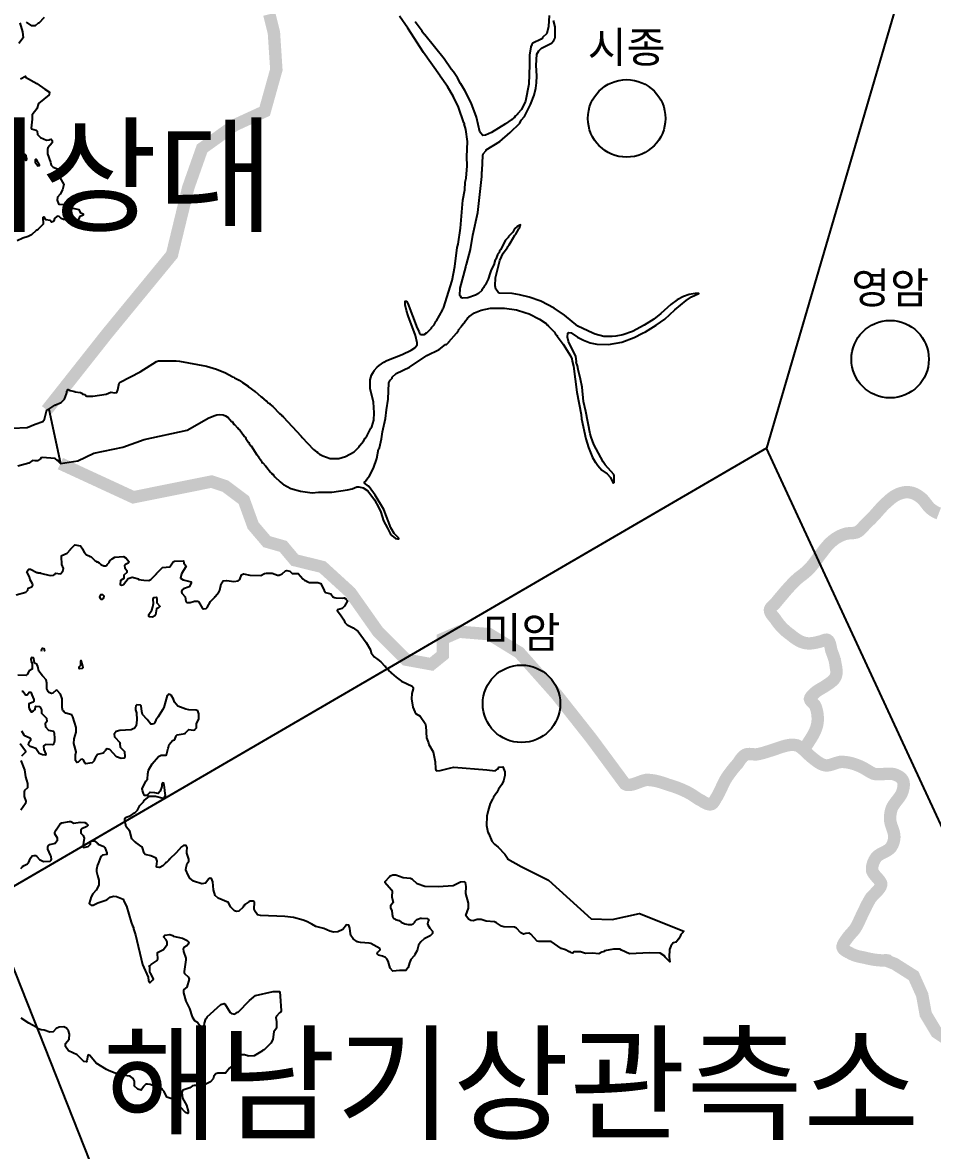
# Model space of a CAD drawing. Header units: millimetres. Extents: x -954552 to 1497340, y -301250 to 736091.
# Drawn here: x 144423 to 173768, y 119443 to 155835 of the extents above; entities that cross this region are included whole.
import ezdxf
from ezdxf.enums import TextEntityAlignment as Align

# ---------------------------------------------------------------- set-up
doc = ezdxf.new("R2010")
doc.units = ezdxf.units.MM
for name, color, linetype in [('2121', 7, 'Continuous'), ('2122', 7, 'Continuous'), ('2411', 7, 'Continuous'), ('AWS', 4, 'Continuous'), ('AWS명', 2, 'Continuous'), ('MAIN-RIVER', 5, 'Continuous'), ('관측소명', 3, 'Continuous'), ('티센', 6, 'Continuous')]:
    doc.layers.add(name, color=color, linetype=linetype)
doc.styles.get("Standard").update_dxf_attribs({"font": ''})
doc.styles.get('Standard').set_extended_font_data('Gulim')

msp = doc.modelspace()

# ---------------------------------------------------------------- linework, layer by layer
at = {"layer": '2121', "color": 7}
for points in [[(144335, 155824), (144425, 155541), (144441, 155341), (144308, 155161)], [(145124, 155994), (144946, 155817), (144930, 155815), (144828, 155727), (144777, 155727), (144722, 155728), (144548, 155846)], [(144354, 154015), (144514, 154100), (144515, 154071), (144885, 153867), (145145, 153684), (145297, 153593), (145280, 153506), (144939, 153228), (144887, 153049), (144734, 152863), (144732, 152713), (144704, 152432), (144716, 152407), (144865, 152367), (144896, 152330), (144908, 152223), (145000, 152128), (145199, 152038), (145280, 152050), (145299, 152065), (145299, 152065), (145342, 152068), (145380, 152029), (145373, 151954), (145239, 151788), (145226, 151738), (145227, 151602), (145327, 151334), (145351, 151234), (145412, 151167), (145555, 151115), (145599, 151070), (145620, 150833), (145755, 150606), (145716, 150438), (145638, 150302), (145550, 150203), (145542, 150106), (145585, 149987), (145604, 149974), (145878, 149968), (145909, 149955), (146006, 149861), (146045, 149843), (146238, 149806), (146283, 149711), (146374, 149661), (146374, 149624), (146262, 149564), (146215, 149451), (146190, 149429), (145741, 149476), (145741, 149476), (145666, 149508), (145605, 149577), (145535, 149591), (145454, 149517), (145427, 149439), (145384, 149402), (145359, 149399), (145315, 149447), (145178, 149470), (145123, 149552), (145098, 149556), (145091, 149537), (145079, 149540), (145089, 149327), (144925, 149167), (144887, 149138), (144861, 149131), (144710, 148983), (144607, 148935), (144436, 148877), (144244, 148789)], [(144083, 142749), (144567, 142768), (144829, 142877), (145081, 142958), (145126, 143042), (145126, 143042), (145205, 143334), (145268, 143365), (145644, 141605), (145572, 141680), (145572, 141705), (145546, 141706), (145472, 141769), (145060, 141797), (145010, 141787), (144997, 141762), (144940, 141710), (144909, 141695), (144835, 141691), (144745, 141703), (144621, 141617), (144269, 141522)], [(144222, 137374), (144524, 137454), (144593, 137519), (144606, 137588), (144726, 137624), (144738, 137636), (144738, 137636), (144751, 137679), (144739, 137730), (144672, 137855), (144648, 137956), (144557, 138113), (144608, 138181), (144626, 138193), (144682, 138193), (144881, 138096), (144918, 138093), (144918, 138081), (145000, 138080), (144999, 138067), (145317, 137991), (145420, 138003), (145442, 138022), (145458, 138024), (145487, 138064), (145649, 138049), (145718, 138131), (145739, 138222), (145685, 138349), (145682, 138608), (145688, 138636), (145864, 138718), (145965, 138836), (145965, 138849), (146105, 138983), (146292, 138953), (146352, 138856), (146395, 138761), (146395, 138761), (146408, 138761), (146408, 138749), (146488, 138657), (146576, 138627), (146569, 138618), (146588, 138621), (146588, 138608), (146638, 138599), (146760, 138472), (146796, 138455), (146804, 138436), (146842, 138432), (146897, 138408), (146947, 138351), (146959, 138351), (146959, 138338), (147028, 138319), (147034, 138306), (147115, 138302), (147134, 138314), (147150, 138345), (147216, 138416), (147238, 138466), (147308, 138534), (147399, 138586), (147681, 138604), (147768, 138553), (147854, 138445), (147854, 138426), (147828, 138389), (147747, 138347), (147747, 138347), (147714, 138304), (147720, 138238), (147782, 138153), (147781, 138091), (147692, 138004), (147691, 137898), (147584, 137830), (147576, 137705), (147619, 137677), (147669, 137689), (147681, 137701), (147834, 137902), (147953, 137938), (148004, 137934), (148165, 137882), (148165, 137870), (148333, 137839), (148495, 137837), (148559, 137865), (148739, 138050), (148740, 138062), (148932, 138250), (149177, 138275), (149285, 138433), (149322, 138455), (149616, 138470), (149621, 138391), (149701, 138291), (149548, 138043), (149522, 137906), (149608, 137851), (149608, 137851), (149864, 137795), (149863, 137745), (149799, 137627), (149611, 137567), (149573, 137536), (149547, 137474), (149559, 137424), (149664, 137303), (149693, 137160), (149718, 137122), (149824, 137120), (149969, 137169), (150068, 137167), (150093, 137154), (150227, 136928), (150259, 136915), (150346, 136926), (150378, 136960), (150486, 137155), (150628, 137299), (150634, 137319), (150752, 137452), (150782, 137524), (150831, 137726), (150895, 137819), (151007, 137836), (151232, 137802), (151382, 137825), (151427, 137868), (151485, 138011), (151554, 138048), (151554, 138048), (151754, 138001), (152110, 137997), (152229, 138061), (152295, 138072), (152472, 138067), (152640, 138009), (152696, 138008), (152800, 138052), (152904, 138140), (152948, 138155), (153048, 138134), (153116, 138056), (153316, 138062), (153464, 137885), (153489, 137876), (153484, 137867), (153513, 137845), (153586, 137815), (153593, 137796), (153675, 137765), (153943, 137773), (154043, 137738), (154146, 137508), (154189, 137442), (154363, 137400), (154444, 137298), (154462, 137295), (154475, 137279), (154524, 137269), (154749, 137266), (154800, 137278), (154800, 137278), (154849, 137240), (154849, 137227), (154898, 137174), (154808, 137000), (154732, 136926), (154582, 136884), (154569, 136866), (154676, 136725), (154780, 136563), (154814, 136482), (154894, 136399), (155087, 136303), (155248, 136182), (155505, 135837), (155640, 135596), (155663, 135495), (155761, 135369), (155886, 135285), (155978, 135204), (156102, 135065), (156114, 135065), (156126, 135038), (156199, 134961), (156211, 134961), (156225, 134932), (156298, 134863), (156317, 134857), (156322, 134838), (156475, 134713), (156639, 134589), (156987, 134425), (156987, 134425), (157024, 134378), (157024, 134341), (156978, 134185), (156963, 134014), (157009, 133747), (157072, 133596), (157113, 133534), (157249, 133457), (157408, 133224), (157426, 133136), (157446, 132754), (157517, 132598), (157531, 132541), (157666, 132305), (157730, 131982), (157738, 131763), (157755, 131712), (157767, 131712), (157770, 131694), (157889, 131699), (158234, 131793), (158328, 131809), (159395, 131724), (159670, 131689), (159751, 131756), (159764, 131756), (159785, 131811), (159908, 131824), (159981, 131662), (159980, 131541), (159934, 131367), (159934, 131367), (159877, 131246), (159776, 131100), (159723, 130994), (159609, 130846), (159602, 130796), (159578, 130772), (159508, 130633), (159440, 130411), (159401, 130224), (159385, 129930), (159425, 129711), (159462, 129654), (159559, 129422), (159647, 129328), (159764, 129229), (159978, 128998), (160058, 128878), (160064, 128850), (160505, 128604), (161385, 128164), (162760, 126918), (163438, 126899), (164318, 127083), (165749, 126520), (165714, 126470), (165650, 126406), (165616, 126324), (165599, 126307), (165592, 126276), (165529, 126199), (165494, 126174), (165494, 126174), (165507, 126159), (165409, 126141), (165327, 126036), (165288, 125922), (165281, 125677), (165300, 125526), (165153, 125679), (165135, 125714), (164992, 125809), (164638, 125817), (163999, 125791), (163744, 125904), (163688, 125939), (163477, 125937), (163193, 125879), (163186, 125864), (163103, 125841), (163005, 125791), (162799, 125806), (162580, 125796), (162412, 125849), (162200, 125848), (162172, 125804), (162126, 125821), (162088, 125853), (162056, 125853), (161933, 125911), (161795, 125956), (161473, 126186), (161073, 126185), (161023, 126191), (161023, 126191), (160820, 126425), (160771, 126451), (160751, 126451), (160656, 126448), (160584, 126425), (160490, 126467), (160354, 126619), (160292, 126651), (159942, 126658), (159874, 126683), (159707, 126790), (159644, 126815), (159376, 126844), (159213, 126890), (159089, 126891), (158958, 126856), (158882, 126857), (158802, 126901), (158722, 127021), (158800, 127258), (158802, 127420), (158719, 127733), (158728, 127964), (158706, 128085), (158679, 128109), (158542, 128101), (158310, 127976), (157822, 127951), (157397, 127963), (157149, 128047), (157000, 128187), (157000, 128187), (156938, 128219), (156701, 128241), (156465, 128325), (156365, 128326), (156252, 128284), (156245, 128265), (156105, 128114), (156105, 128095), (156321, 127855), (156339, 127808), (156331, 127621), (156372, 127445), (156290, 127340), (156289, 127259), (156337, 127189), (156343, 127067), (156366, 126964), (156390, 126933), (156448, 126908), (156450, 126895), (156570, 126860), (156631, 126812), (156756, 126756), (156861, 126734), (156962, 126738), (157019, 126759), (157078, 126812), (157078, 126825), (157140, 126891), (157259, 126933), (157293, 126939), (157293, 126939), (157471, 126924), (157527, 126880), (157501, 126843), (157488, 126760), (157493, 126718), (157563, 126615), (157647, 126516), (157640, 126442), (157564, 126367), (157375, 126276), (157268, 126170), (157192, 126066), (157152, 125898), (157076, 125766), (157049, 125720), (156941, 125607), (156899, 125495), (156864, 125345), (156787, 125250), (156580, 125245), (156368, 125227), (156276, 125328), (156216, 125548), (156167, 125626), (156130, 125668), (156030, 125708), (155907, 125739), (155875, 125777), (155863, 125799), (155877, 125840), (155959, 125920), (155959, 125920), (155947, 125960), (155655, 126117), (155605, 126130), (155320, 126156), (155218, 126176), (155218, 126188), (155199, 126188), (155082, 126274), (155015, 126375), (154997, 126432), (154977, 126616), (154950, 126711), (154869, 126721), (154755, 126569), (154592, 126493), (154454, 126488), (154329, 126515), (154143, 126599), (153881, 126668), (153753, 126742), (153733, 126757), (153687, 126773), (153609, 126824), (153471, 126871), (153161, 126955), (152880, 126996), (152099, 127028), (151999, 127045), (151901, 127183), (151895, 127240), (151904, 127448), (151904, 127448), (151874, 127484), (151855, 127491), (151761, 127482), (151717, 127461), (151597, 127375), (151558, 127322), (151540, 127316), (151533, 127297), (151401, 127159), (151320, 127148), (151258, 127173), (151134, 127303), (151061, 127448), (150730, 127585), (150639, 127671), (150585, 127850), (150563, 128107), (150515, 128217), (150471, 128224), (150434, 128207), (150325, 128063), (150200, 128050), (149939, 128127), (149815, 128229), (149759, 128328), (149693, 128493), (149700, 128577), (149727, 128705), (149785, 128774), (149786, 128842), (149726, 129030), (149726, 129030), (149718, 129092), (149728, 129218), (149698, 129281), (149610, 129282), (149547, 129239), (149376, 129044), (149162, 128843), (149161, 128831), (149142, 128825), (149136, 128806), (149060, 128732), (149036, 128720), (149035, 128707), (148952, 128625), (148845, 128573), (148824, 128575), (148758, 128586), (148745, 128605), (148760, 128774), (148730, 128874), (148562, 128946), (148375, 128991), (148341, 129035), (148291, 129202), (148266, 129236), (148075, 129380), (148050, 129389), (147945, 129497), (147885, 129741), (147762, 129887), (147718, 130087), (147718, 130087), (147722, 130156), (147747, 130181), (147916, 130253), (148030, 130337), (148050, 130342), (148132, 130425), (148202, 130568), (148326, 130689), (148348, 130735), (148512, 130877), (148712, 130875), (148961, 130806), (148986, 130817), (149038, 130895), (149007, 131043), (148998, 131167), (148974, 131295), (148931, 131308), (148911, 131265), (148910, 131184), (148864, 131034), (148795, 130963), (148692, 130984), (148542, 130992), (148514, 130983), (148456, 130917), (148450, 130896), (148356, 130897), (148319, 130964), (148289, 131058), (148284, 131108), (148284, 131108), (148394, 131359), (148457, 131421), (148459, 131595), (148490, 131712), (148607, 131919), (148809, 132154), (148891, 132196), (149047, 132194), (149067, 132203), (149116, 132427), (149133, 132454), (149152, 132536), (149260, 132666), (149323, 132688), (149336, 132703), (149373, 132819), (149406, 132858), (149663, 132896), (149676, 132920), (149789, 133022), (149933, 133008), (149977, 133016), (149977, 133029), (150028, 133081), (150036, 133219), (150106, 133362), (150108, 133531), (150072, 133624), (150023, 133644), (149786, 133659), (149686, 133686), (149686, 133686), (149431, 133779), (149321, 133912), (149290, 134009), (149211, 134137), (149179, 134158), (149129, 134168), (149129, 134155), (149091, 134118), (148974, 133733), (148935, 133658), (148800, 133434), (148723, 133329), (148674, 133230), (148655, 133208), (148605, 133193), (148561, 133200), (148447, 133350), (148296, 133513), (148265, 133608), (148243, 133786), (148225, 133814), (148107, 133825), (148075, 133794), (148062, 133726), (148068, 133656), (148097, 133562), (148113, 133337), (148086, 133143), (148046, 133079), (148012, 133054), (147922, 133015), (147922, 133015), (147565, 132995), (147440, 132958), (147376, 132872), (147387, 132784), (147566, 132595), (147559, 132569), (147570, 132457), (147713, 132311), (147717, 132146), (147697, 132102), (147603, 132094), (147448, 132146), (147238, 132380), (147151, 132397), (147101, 132364), (147100, 132351), (147030, 132280), (147024, 132258), (146836, 132223), (146772, 132126), (146737, 132049), (146734, 132011), (146664, 131947), (146458, 131915), (146427, 131947), (146389, 132049), (146360, 132064), (146303, 132061), (146214, 131968), (146171, 131963), (146128, 132025), (146128, 132025), (146130, 132207), (146157, 132301), (146072, 132570), (146088, 132729), (146152, 132938), (146154, 133088), (146048, 133433), (146016, 133496), (145823, 133552), (145771, 133585), (145764, 133604), (145724, 133630), (145700, 133731), (145704, 134011), (145649, 134163), (145542, 134286), (145507, 134289), (145396, 134198), (145356, 134188), (145275, 134218), (145244, 134255), (145202, 134337), (145210, 134524), (145180, 134631), (145086, 134730), (145080, 134751), (145061, 134757), (144947, 134909), (144920, 135054), (144891, 135114), (144880, 135132), (144880, 135132), (144825, 135154), (144806, 135173), (144789, 135314), (144777, 135336), (144715, 135343), (144702, 135331), (144695, 135297), (144700, 135224), (144738, 135168), (144735, 134967), (144636, 134913), (144576, 134795), (144538, 134771), (144276, 134777)], [(144396, 134259), (144431, 134261), (144473, 134213), (144517, 134147), (144546, 134139), (144569, 134144), (144631, 134226), (144694, 134225), (144706, 134209), (144720, 134144), (144785, 133993), (144784, 133924), (144764, 133904), (144627, 133857), (144625, 133738), (144637, 133701), (144699, 133600), (144724, 133599), (144780, 133627), (144825, 133674), (144825, 133674), (144838, 133767), (144851, 133779), (144957, 133772), (144995, 133751), (145036, 133658), (145035, 133552), (145177, 133416), (145195, 133387), (145207, 133287), (145156, 133213), (145167, 133113), (145259, 132999), (145422, 132969), (145434, 132953), (145446, 132908), (145449, 132738), (145449, 132659), (145435, 132566), (145385, 132526), (145166, 132538), (145122, 132514), (145122, 132501), (145103, 132483), (145108, 132383), (145175, 132226), (145168, 132201), (145062, 132209), (144956, 132247), (144855, 132407), (144733, 132460), (144671, 132476), (144671, 132476), (144616, 132532), (144636, 132632), (144693, 132688), (144694, 132726), (144682, 132740), (144517, 132805), (144476, 132840), (144398, 132974)], [(144341, 132577), (144513, 132340), (144513, 132290), (144393, 132167)], [(144366, 132023), (144490, 131725), (144515, 131503), (144581, 131284), (144579, 131140), (144491, 131054), (144491, 131054), (144478, 131003), (144476, 130866), (144530, 130715), (144523, 130641), (144370, 130418)], [(144370, 128537), (144424, 128589), (144425, 128602), (144470, 128637), (144579, 128690), (144610, 128724), (144675, 128877), (144732, 128945), (144801, 128962), (144845, 128955), (144886, 128926), (144968, 128835), (145099, 128771), (145311, 128778), (145349, 128805), (145349, 128828), (145361, 128828), (145351, 128924), (145319, 128974), (145235, 129169), (145242, 129244), (145255, 129282), (145305, 129318), (145481, 129360), (145488, 129382), (145551, 129453), (145554, 129518), (145466, 129657), (145460, 129700), (145460, 129700), (145505, 129793), (145633, 129976), (145689, 130013), (145933, 130060), (145978, 130059), (146077, 130002), (146283, 130037), (146433, 130022), (146483, 129997), (146538, 129940), (146500, 129897), (146337, 129824), (146299, 129775), (146304, 129681), (146378, 129610), (146408, 129523), (146367, 129242), (146391, 129217), (146542, 129253), (146618, 129320), (146619, 129407), (146631, 129433), (146738, 129438), (146824, 129355), (146855, 129348), (146861, 129329), (147048, 129249), (147072, 129217), (147145, 129045), (147138, 128995), (147001, 128971), (147001, 128971), (146950, 128928), (146850, 128672), (146837, 128660), (146807, 128505), (146806, 128443), (146835, 128314), (146884, 128161), (146888, 127998), (146799, 127837), (146691, 127720), (146638, 127629), (146574, 127412), (146605, 127374), (146636, 127358), (146698, 127357), (146849, 127433), (147139, 127532), (147251, 127612), (147352, 127649), (147452, 127641), (147663, 127548), (147698, 127466), (147779, 127324), (147922, 126811), (147966, 126691), (147996, 126641), (148001, 126597), (148061, 126403), (148286, 125443), (148475, 125035), (148486, 124919), (148486, 124919), (148503, 124872), (148516, 124859), (148541, 124859), (148617, 124933), (148643, 124983), (148545, 125159), (148533, 125209), (148529, 125359), (148510, 125403), (148535, 125406), (148574, 125446), (148763, 125572), (148788, 125612), (148772, 125812), (148779, 125831), (148973, 125928), (149088, 126089), (149089, 126170), (149059, 126237), (148972, 126332), (149011, 126384), (149177, 126413), (149273, 126377), (149279, 126358), (149578, 126295), (149729, 126214), (149782, 126161), (149762, 126100), (149724, 126040), (149624, 125995), (149608, 125945), (149608, 125945), (149616, 125864), (149688, 125652), (149688, 125594), (149633, 125214), (149639, 125176), (149644, 125157), (149761, 125046), (149786, 125005), (149792, 124974), (149720, 124713), (149625, 124639), (149612, 124614), (149611, 124533), (149689, 124257), (149805, 124024), (149895, 123751), (149969, 123635), (150061, 123580), (150061, 123568), (150081, 123556), (150154, 123464), (150166, 123464), (150178, 123439), (150209, 123419), (150260, 123425), (150278, 123449), (150294, 123552), (150331, 123693), (150382, 123741), (150382, 123754), (150813, 124149), (150813, 124149), (150925, 124179), (150950, 124172), (151115, 123898), (151159, 123863), (151271, 123843), (151359, 123904), (151372, 123904), (151739, 124286), (151941, 124441), (152505, 124571), (152711, 124568), (152717, 124559), (152734, 124420), (152759, 123949), (152751, 123913), (152710, 123883), (152616, 123777), (152588, 123733), (152610, 123590), (152616, 123493), (152608, 123388), (152532, 123265), (152497, 123021), (152433, 122904), (152212, 122694), (152160, 122667), (152157, 122653), (151891, 122498), (151703, 122485), (151691, 122496), (151585, 122527), (151585, 122527), (151478, 122528), (151422, 122485), (151351, 122349), (151255, 122252), (151255, 122240), (151094, 122097), (150965, 121935), (150722, 121938), (150659, 121914), (150595, 121840), (150569, 121758), (150480, 121657), (150311, 121568), (150223, 121538), (149954, 121542), (149899, 121523), (149822, 121468), (149620, 121402), (149583, 121372), (149558, 121316), (149586, 121134), (149708, 120902), (149768, 120707), (149768, 120651), (149755, 120639), (149674, 120665), (149520, 120836), (149377, 120856), (149358, 120881), (149328, 121006), (149273, 121095), (149273, 121095), (149074, 121166), (148990, 121341), (148952, 121391), (148933, 121394), (148916, 121427), (148542, 121567), (148455, 121580), (148399, 121577), (148321, 121511), (148321, 121499), (148247, 121389), (148140, 121415), (148024, 121527), (148036, 121554), (148031, 121673), (147989, 121761), (147908, 121824), (147877, 121838), (147522, 121892), (147211, 122009), (147129, 122051), (146802, 122257), (146593, 122510), (146536, 122523), (146523, 122511), (146496, 122330), (146483, 122305), (146402, 122316), (146187, 122528), (145901, 122662), (145809, 122795), (145809, 122795), (145810, 122889), (145930, 123031), (145939, 123193), (145903, 123297), (145837, 123387), (145798, 123414), (145755, 123427), (145605, 123425), (145504, 123374), (145415, 123272), (145306, 123259), (145125, 123320), (145020, 123339), (144910, 123382), (144867, 123416), (144627, 123552), (144377, 123713)]]:
    msp.add_lwpolyline(points, dxfattribs=at)
at = {"layer": '2122', "color": 7}
for points in [[(144474, 151476), (144519, 151397), (144544, 151391), (144558, 151430), (144555, 151484), (144536, 151544), (144512, 151573), (144480, 151579), (144467, 151553), (144474, 151476), (144474, 151476)], [(144854, 151300), (144913, 151217), (144970, 151219), (144970, 151244), (144878, 151412), (144841, 151418), (144828, 151405), (144833, 151330), (144854, 151300), (144854, 151300)], [(146978, 137372), (146934, 137370), (146908, 137305), (146926, 137251), (146945, 137232), (147001, 137235), (147033, 137250), (147048, 137284), (147052, 137324), (147015, 137372), (146978, 137372), (146978, 137372)], [(148627, 136982), (148643, 137092), (148632, 137235), (148657, 137285), (148739, 137294), (148753, 137226), (148755, 137116), (148854, 137008), (148853, 136989), (148805, 136950), (148746, 136922), (148707, 136720), (148688, 136694), (148612, 136648), (148518, 136656), (148499, 136675), (148500, 136732), (148587, 136879), (148627, 136982), (148627, 136982)], [(145046, 135545), (145037, 135589), (145062, 135644), (145106, 135638), (145135, 135563), (145135, 135563)], [(146235, 135005), (146263, 134993), (146354, 135009), (146373, 135027), (146360, 135110), (146313, 135247), (146294, 135216), (146292, 135092), (146241, 135038), (146235, 135005), (146235, 135005)]]:
    msp.add_lwpolyline(points, dxfattribs=at)
at = {"layer": '2411', "const_width": 400}
for points in [[(145205, 143334), (147147, 145793), (149242, 148344), (149766, 150505), (150213, 151773), (151261, 152524), (152232, 152970), (152608, 154316), (152530, 155507), (152381, 156102)], [(174756, 122675), (173898, 123256), (173551, 123837), (173438, 124460), (173161, 125077), (172545, 125466), (172331, 125549), (172319, 125571), (172317, 125573), (172278, 125580), (172223, 125577), (172184, 125573), (172134, 125574), (172084, 125577), (172034, 125581), (171984, 125586), (171934, 125592), (171885, 125599), (171835, 125607), (171786, 125616), (171737, 125626), (171688, 125636), (171639, 125648), (171590, 125660), (171584, 125662), (171534, 125671), (171484, 125681), (171434, 125691), (171384, 125703), (171335, 125716), (171287, 125731), (171240, 125747), (171194, 125766), (171149, 125787), (171106, 125811), (171094, 125817), (171094, 125817), (171042, 125842), (170992, 125869), (170946, 125900), (170908, 125932), (170882, 125968), (170872, 125995), (170872, 126037), (170885, 126082), (170908, 126128), (170937, 126176), (170971, 126223), (170983, 126240), (171011, 126281), (171040, 126321), (171072, 126360), (171104, 126398), (171138, 126436), (171171, 126473), (171204, 126511), (171237, 126549), (171267, 126589), (171272, 126596), (171298, 126638), (171323, 126681), (171347, 126725), (171369, 126770), (171391, 126815), (171412, 126860), (171433, 126906), (171454, 126951), (171475, 126997), (171495, 127040), (171516, 127085), (171538, 127131), (171560, 127176), (171582, 127221), (171582, 127221), (171604, 127266), (171626, 127311), (171648, 127356), (171671, 127400), (171695, 127444), (171719, 127488), (171744, 127531), (171770, 127574), (171784, 127596), (171821, 127637), (171859, 127678), (171899, 127719), (171938, 127759), (171976, 127799), (172012, 127838), (172044, 127878), (172072, 127917), (172094, 127956), (172109, 127996), (172117, 128036), (172117, 128041), (172104, 128080), (172082, 128120), (172053, 128160), (172020, 128200), (171984, 128240), (171947, 128281), (171912, 128323), (171879, 128365), (171852, 128408), (171831, 128452), (171827, 128463), (171822, 128511), (171823, 128561), (171828, 128611), (171839, 128661), (171839, 128661), (171854, 128711), (171873, 128760), (171896, 128808), (171922, 128853), (171952, 128896), (171961, 128908), (171995, 128940), (172034, 128970), (172077, 128997), (172122, 129022), (172168, 129046), (172215, 129070), (172262, 129094), (172306, 129119), (172349, 129147), (172387, 129177), (172421, 129211), (172428, 129219), (172454, 129261), (172478, 129305), (172498, 129352), (172514, 129400), (172526, 129450), (172534, 129500), (172539, 129551), (172539, 129552), (172537, 129600), (172531, 129648), (172521, 129696), (172507, 129744), (172491, 129793), (172474, 129841), (172457, 129890), (172440, 129939), (172426, 129988), (172414, 130037), (172414, 130037), (172405, 130086), (172403, 130136), (172404, 130186), (172406, 130237), (172411, 130287), (172419, 130337), (172429, 130386), (172441, 130435), (172450, 130464), (172470, 130509), (172493, 130553), (172520, 130596), (172549, 130638), (172579, 130679), (172611, 130720), (172643, 130761), (172674, 130802), (172704, 130843), (172732, 130885), (172758, 130927), (172780, 130971), (172798, 131016), (172806, 131042), (172820, 131094), (172832, 131148), (172839, 131201), (172842, 131253), (172838, 131303), (172827, 131350), (172808, 131393), (172806, 131398), (172778, 131436), (172743, 131471), (172702, 131502), (172657, 131529), (172609, 131552), (172609, 131552), (172605, 131553), (172561, 131571), (172515, 131584), (172468, 131592), (172419, 131596), (172368, 131597), (172317, 131596), (172265, 131593), (172213, 131590), (172161, 131586), (172109, 131583), (172057, 131581), (172005, 131581), (171955, 131584), (171906, 131591), (171872, 131598), (171827, 131618), (171783, 131641), (171740, 131666), (171697, 131691), (171654, 131718), (171611, 131744), (171567, 131770), (171523, 131794), (171516, 131798), (171470, 131820), (171424, 131841), (171376, 131861), (171329, 131880), (171281, 131898), (171232, 131914), (171183, 131929), (171134, 131942), (171085, 131953), (171035, 131963), (170985, 131970), (170985, 131970), (170936, 131975), (170886, 131978), (170837, 131978), (170787, 131976), (170782, 131976), (170733, 131965), (170684, 131950), (170634, 131934), (170585, 131917), (170536, 131901), (170488, 131887), (170440, 131875), (170392, 131867), (170345, 131864), (170338, 131865), (170292, 131873), (170246, 131886), (170201, 131903), (170157, 131925), (170113, 131950), (170070, 131978), (170027, 132008), (169985, 132040), (169943, 132073), (169902, 132106), (169871, 132131), (169831, 132165), (169792, 132200), (169754, 132235), (169716, 132272), (169678, 132308), (169641, 132343), (169603, 132378), (169565, 132410), (169526, 132440), (169486, 132467), (169486, 132467), (169446, 132490), (169405, 132509), (169404, 132509), (169360, 132520), (169314, 132527), (169268, 132530), (169221, 132529), (169173, 132526), (169124, 132519), (169074, 132510), (169024, 132498), (168974, 132485), (168924, 132470), (168873, 132453), (168822, 132436), (168771, 132419), (168720, 132401), (168669, 132383), (168619, 132366), (168581, 132354), (168533, 132339), (168485, 132324), (168437, 132309), (168389, 132294), (168341, 132279), (168292, 132265), (168244, 132253), (168196, 132241), (168147, 132231), (168098, 132224), (168070, 132220), (168018, 132223), (167965, 132227), (167914, 132232), (167863, 132234), (167814, 132232), (167814, 132232), (167769, 132223), (167759, 132220), (167718, 132200), (167679, 132172), (167644, 132138), (167610, 132100), (167578, 132059), (167548, 132015), (167518, 131970), (167492, 131931), (167459, 131894), (167426, 131856), (167393, 131818), (167361, 131779), (167330, 131740), (167299, 131701), (167268, 131661), (167238, 131621), (167208, 131581), (167179, 131540), (167151, 131499), (167124, 131457), (167114, 131442), (167089, 131399), (167066, 131355), (167043, 131310), (167021, 131265), (166999, 131220), (166978, 131175), (166957, 131129), (166936, 131083), (166914, 131038), (166892, 130993), (166869, 130949), (166845, 130905), (166821, 130861), (166821, 130861), (166795, 130819), (166780, 130797), (166754, 130748), (166726, 130701), (166696, 130660), (166663, 130629), (166647, 130619), (166607, 130609), (166563, 130611), (166515, 130623), (166466, 130644), (166415, 130670), (166364, 130699), (166315, 130730), (166314, 130731), (166269, 130753), (166226, 130778), (166184, 130804), (166142, 130832), (166100, 130860), (166058, 130888), (166017, 130916), (165974, 130943), (165958, 130953), (165914, 130977), (165870, 131000), (165825, 131023), (165780, 131044), (165734, 131065), (165688, 131086), (165642, 131105), (165596, 131124), (165549, 131142), (165502, 131160), (165455, 131176), (165407, 131193), (165407, 131193), (165360, 131208), (165312, 131223), (165264, 131237), (165246, 131242), (165198, 131260), (165150, 131277), (165102, 131293), (165053, 131309), (165005, 131324), (164956, 131338), (164907, 131351), (164858, 131363), (164808, 131373), (164759, 131382), (164710, 131389), (164661, 131394), (164612, 131397), (164563, 131398), (164534, 131397), (164485, 131386), (164435, 131372), (164385, 131356), (164335, 131337), (164285, 131319), (164236, 131300), (164187, 131282), (164138, 131266), (164090, 131253), (164043, 131243), (163996, 131238), (163950, 131237), (163912, 131242), (163869, 131259), (163849, 131270), (162761, 132742), (161641, 134159), (160444, 135506), (159473, 136101), (158502, 136179), (157978, 135952), (157978, 135428), (157610, 135130), (156788, 135279), (155888, 136179), (154995, 137447), (154095, 138269), (153203, 138488), (152827, 138935), (152303, 139084), (151857, 139608), (151559, 140430), (150964, 140876), (150518, 141025), (147995, 140518), (145644, 141605)], [(169642, 132409), (169669, 132453), (169697, 132497), (169725, 132541), (169754, 132584), (169782, 132628), (169810, 132672), (169838, 132716), (169865, 132760), (169891, 132804), (169917, 132848), (169940, 132893), (169963, 132937), (169984, 132982), (170003, 133028), (170020, 133074), (170034, 133120), (170047, 133167), (170056, 133215), (170063, 133263), (170064, 133277), (170068, 133326), (170069, 133375), (170067, 133426), (170064, 133476), (170059, 133526), (170056, 133545), (170047, 133595), (170036, 133644), (170023, 133693), (170007, 133740), (169988, 133786), (169975, 133810), (169938, 133852), (169898, 133892), (169860, 133931), (169860, 133931), (169832, 133969), (169820, 134008), (169820, 134010), (169832, 134052), (169860, 134093), (169897, 134134), (169931, 134166), (169966, 134201), (170003, 134233), (170043, 134262), (170084, 134290), (170127, 134317), (170171, 134343), (170214, 134368), (170258, 134394), (170301, 134420), (170344, 134448), (170353, 134455), (170398, 134484), (170442, 134514), (170485, 134546), (170525, 134578), (170562, 134612), (170596, 134648), (170623, 134686), (170642, 134722), (170658, 134766), (170668, 134813), (170673, 134862), (170673, 134913), (170669, 134965), (170663, 135017), (170653, 135070), (170643, 135122), (170642, 135122), (170635, 135171), (170635, 135171), (170625, 135220), (170613, 135268), (170600, 135317), (170585, 135364), (170569, 135412), (170551, 135459), (170533, 135507), (170515, 135553), (170509, 135567), (170497, 135627), (170485, 135688), (170472, 135748), (170456, 135803), (170436, 135851), (170412, 135888), (170381, 135913), (170353, 135922), (170310, 135917), (170261, 135902), (170210, 135882), (170198, 135878), (170149, 135864), (170099, 135851), (170049, 135838), (169999, 135827), (169948, 135818), (169898, 135810), (169848, 135805), (169799, 135803), (169750, 135804), (169701, 135809), (169686, 135811), (169639, 135821), (169592, 135834), (169546, 135851), (169500, 135871), (169500, 135871), (169456, 135894), (169411, 135920), (169368, 135947), (169325, 135977), (169284, 136008), (169243, 136040), (169203, 136073), (169197, 136078), (169156, 136107), (169116, 136137), (169077, 136169), (169038, 136201), (169001, 136235), (168964, 136269), (168928, 136305), (168893, 136341), (168859, 136379), (168827, 136417), (168795, 136456), (168765, 136496), (168735, 136537), (168707, 136579), (168686, 136612), (168647, 136655), (168610, 136700), (168577, 136745), (168551, 136790), (168534, 136834), (168528, 136877), (168530, 136901), (168548, 136940), (168578, 136978), (168615, 137015), (168656, 137052), (168686, 137078), (168718, 137117), (168718, 137117), (168750, 137155), (168782, 137194), (168814, 137232), (168846, 137271), (168878, 137309), (168908, 137345), (168941, 137383), (168973, 137422), (169006, 137460), (169038, 137497), (169071, 137535), (169105, 137572), (169138, 137610), (169172, 137647), (169206, 137683), (169240, 137720), (169275, 137756), (169308, 137790), (169345, 137825), (169381, 137859), (169418, 137892), (169456, 137925), (169460, 137928), (169500, 137958), (169540, 137988), (169579, 138019), (169619, 138051), (169657, 138082), (169695, 138115), (169732, 138148), (169753, 138168), (169788, 138203), (169822, 138239), (169855, 138277), (169887, 138315), (169919, 138354), (169919, 138354), (169950, 138393), (169980, 138433), (170010, 138473), (170040, 138513), (170070, 138554), (170099, 138594), (170129, 138635), (170160, 138675), (170190, 138714), (170198, 138724), (170228, 138764), (170259, 138804), (170290, 138845), (170321, 138884), (170353, 138923), (170386, 138961), (170420, 138998), (170455, 139033), (170491, 139067), (170528, 139099), (170531, 139102), (170570, 139134), (170611, 139164), (170652, 139193), (170695, 139219), (170739, 139245), (170784, 139268), (170830, 139289), (170877, 139308), (170924, 139325), (170972, 139339), (170998, 139346), (171048, 139353), (171100, 139357), (171151, 139360), (171202, 139364), (171202, 139364), (171251, 139370), (171299, 139380), (171332, 139391), (171374, 139414), (171413, 139442), (171451, 139475), (171487, 139511), (171522, 139548), (171556, 139587), (171590, 139626), (171598, 139635), (171635, 139670), (171670, 139705), (171706, 139740), (171741, 139775), (171777, 139811), (171812, 139846), (171847, 139882), (171881, 139918), (171888, 139924), (171921, 139961), (171955, 139999), (171988, 140036), (172021, 140074), (172055, 140112), (172088, 140149), (172122, 140186), (172156, 140223), (172191, 140259), (172226, 140294), (172263, 140328), (172300, 140360), (172310, 140369), (172348, 140404), (172386, 140438), (172425, 140471), (172425, 140471), (172465, 140502), (172506, 140532), (172548, 140559), (172592, 140585), (172636, 140607), (172681, 140626), (172710, 140636), (172758, 140653), (172807, 140666), (172857, 140676), (172907, 140682), (172957, 140683), (172999, 140680), (173048, 140675), (173096, 140665), (173144, 140650), (173191, 140631), (173237, 140609), (173282, 140583), (173326, 140555), (173368, 140524), (173408, 140492), (173422, 140480), (173457, 140446), (173490, 140409), (173522, 140370), (173553, 140330), (173584, 140289), (173615, 140249), (173647, 140211), (173681, 140174), (173711, 140147), (173750, 140116), (173792, 140087), (173835, 140061), (173880, 140037), (173880, 140037), (173926, 140015), (173973, 139997)]]:
    msp.add_lwpolyline(points, dxfattribs=at)
at = {"layer": 'AWS'}
for centre in [(163906, 152743), (172402, 144973), (160514, 133855)]:
    msp.add_circle(centre, 1250, dxfattribs=at)
at = {"layer": 'MAIN-RIVER'}
for points in [[(145268, 143365), (145464, 143489), (145664, 143572), (145779, 143684), (145837, 143851), (145863, 143976), (145895, 143997), (145957, 143968), (146107, 143932), (146106, 143920), (146293, 143898), (146361, 143864), (146361, 143845), (146418, 143832), (146454, 143812), (146448, 143803), (146492, 143783), (146692, 143784), (147117, 143847), (147269, 143908), (147393, 143890), (147462, 143896), (147501, 143989), (147541, 144205), (147566, 144229), (148220, 144564), (148743, 144901), (148812, 144923), (149375, 144924), (149482, 144910), (150353, 144743), (150353, 144743), (150674, 144649), (150970, 144530), (151186, 144420), (151199, 144404), (151236, 144394), (151261, 144372), (151414, 144293), (151517, 144217), (151574, 144193), (151579, 144176), (151698, 144103), (151718, 144075), (151911, 143932), (151930, 143929), (152111, 143770), (152153, 143748), (152172, 143719), (152209, 143699), (152209, 143687), (152274, 143629), (152292, 143626), (152347, 143566), (152393, 143548), (152393, 143522), (152500, 143444), (152708, 143225), (152720, 143225), (152720, 143212), (152763, 143190), (152802, 143138), (152820, 143132), (152820, 143132), (152826, 143112), (153405, 142494), (153442, 142444), (153811, 142055), (153904, 141982), (153923, 141982), (153935, 141957), (154003, 141909), (154103, 141855), (154345, 141773), (154626, 141769), (154833, 141830), (155123, 141988), (155283, 142145), (155293, 142179), (155423, 142329), (155472, 142426), (155521, 142486), (155651, 142750), (155683, 142793), (155754, 143011), (155763, 143242), (155737, 143586), (155636, 144031), (155634, 144306), (155673, 144455), (155737, 144567), (155762, 144592), (155762, 144604), (155864, 144716), (155921, 144771), (155921, 144771), (156078, 144881), (156173, 144930), (156662, 145124), (156957, 145264), (157078, 145340), (157148, 145436), (157150, 145499), (157096, 145736), (156859, 146370), (156805, 146546), (156764, 146728), (156766, 146846), (156803, 146849), (156853, 146770), (157155, 145976), (157210, 145857), (157221, 145807), (157245, 145778), (157283, 145769), (157371, 145771), (157427, 145798), (157438, 145819), (157458, 145826), (157609, 145977), (157616, 145997), (157699, 146085), (157752, 146189), (157777, 146214), (157968, 146550), (157981, 146607), (157994, 146619), (157994, 146619), (158281, 147508), (158367, 147969), (158436, 148574), (158468, 148690), (158546, 149205), (158626, 150103), (158687, 150439), (158702, 150689), (158732, 150810), (158759, 151213), (158756, 151501), (158769, 152001), (158718, 152389), (158670, 152564), (158676, 152571), (158658, 152596), (158480, 153104), (158326, 153440), (158125, 153767), (157894, 154102), (157894, 154115), (157877, 154127), (157357, 154868), (156854, 155650), (156580, 156039)], [(145644, 141605), (146210, 141691), (146726, 141937), (147660, 142134), (148349, 142379), (149734, 142678), (150431, 143079), (150620, 143158), (150689, 143182), (150780, 143188), (150888, 143180), (150967, 143146), (151050, 143093), (151159, 142968), (151178, 142962), (151235, 142882), (151255, 142871), (151352, 142759), (151365, 142759), (151365, 142740), (151377, 142739), (151383, 142720), (151437, 142669), (151549, 142525), (151560, 142486), (151610, 142449), (151619, 142418), (151707, 142290), (151720, 142287), (151729, 142256), (151783, 142178), (151795, 142175), (151980, 141889), (151993, 141886), (152017, 141839), (152017, 141839), (152030, 141836), (152029, 141820), (152113, 141719), (152118, 141698), (152134, 141692), (152144, 141645), (152171, 141630), (152257, 141536), (152270, 141498), (152301, 141474), (152416, 141326), (152444, 141311), (152453, 141281), (152507, 141250), (152519, 141216), (152532, 141216), (152561, 141175), (152727, 141018), (152809, 140949), (152822, 140949), (152834, 140930), (153071, 140799), (153387, 140712), (153763, 140659), (153968, 140682), (154393, 140686), (154907, 140760), (155051, 140790), (155208, 140859), (155264, 140859), (155407, 140822), (155407, 140822), (155562, 140726), (155775, 140434), (155917, 140175), (155978, 140040), (156062, 139758), (156196, 139520), (156275, 139352), (156331, 139289), (156446, 139193), (156516, 139175), (156554, 139181), (156550, 139210), (156413, 139344), (156334, 139476), (156302, 139537), (156073, 140120), (155798, 140583), (155597, 140855), (155589, 140879), (155577, 140879), (155447, 140978), (155447, 141015), (155460, 141018), (155529, 141093), (155529, 141105), (155613, 141207), (155740, 141455), (155844, 141766), (155904, 142072), (155935, 142111), (156003, 142399), (156003, 142399), (156030, 142632), (156130, 143056), (156156, 143334), (156213, 143686), (156232, 144214), (156279, 144300), (156340, 144365), (156341, 144391), (156473, 144507), (156907, 144714), (157461, 145091), (157858, 145289), (158066, 145443), (158092, 145443), (158174, 145522), (158174, 145535), (158423, 145813), (158487, 145903), (158487, 145916), (158580, 146024), (158599, 146074), (158697, 146187), (158697, 146199), (158777, 146283), (158777, 146296), (158812, 146327), (158818, 146345), (158998, 146474), (159218, 146559), (159512, 146624), (159968, 146624), (159968, 146624), (160355, 146563), (160623, 146484), (160759, 146433), (161095, 146263), (161306, 146120), (161354, 146072), (161367, 146072), (161373, 146052), (161579, 145841), (161596, 145807), (161657, 145737), (161669, 145737), (161669, 145718), (161856, 145457), (162099, 145085), (162142, 144982), (162150, 144910), (162194, 144746), (162301, 143908), (162438, 143190), (162454, 143054), (162588, 142404), (162678, 142121), (162805, 141801), (162903, 141641), (162916, 141638), (162977, 141544), (163106, 141397), (163274, 141277), (163384, 141151), (163476, 140971), (163476, 140971), (163498, 140998), (163507, 141106), (163504, 141199), (163487, 141248), (163212, 141562), (163147, 141660), (162842, 142220), (162757, 142459), (162727, 142565), (162589, 143289), (162516, 143605), (162466, 144068), (162416, 144332), (162342, 144638), (162325, 144763), (162281, 144873), (162288, 144895), (162272, 145057), (162035, 145541), (162000, 145686), (162008, 145817), (162026, 145835), (162114, 145828), (162318, 145682), (162511, 145586), (162734, 145502), (162940, 145455), (163315, 145450), (163746, 145520), (164149, 145671), (164412, 145813), (164412, 145813), (164514, 145856), (164856, 146075), (165137, 146270), (165455, 146571), (165823, 146867), (165996, 146990), (166234, 147094), (166120, 147095), (165922, 147060), (165741, 146993), (165539, 146887), (165333, 146736), (165010, 146451), (164781, 146269), (164472, 146066), (164095, 145865), (163781, 145757), (163559, 145714), (163442, 145703), (163168, 145702), (162894, 145780), (162816, 145812), (162336, 146044), (161899, 146389), (161570, 146619), (161133, 146841), (160760, 146976), (160455, 147049), (160218, 147089), (159806, 147104), (159762, 147133), (159762, 147133), (159683, 147228), (159669, 147335), (159675, 147597), (159813, 148161), (159921, 148395), (160058, 148581), (160064, 148602), (160122, 148668), (160144, 148722), (160299, 148972), (160333, 149011), (160426, 149180), (160445, 149199), (160485, 149307), (160380, 149251), (160294, 149182), (160233, 149072), (160092, 148935), (160092, 148909), (160003, 148811), (159840, 148502), (159810, 148461), (159802, 148427), (159745, 148337), (159682, 148197), (159663, 148178), (159618, 148019), (159534, 147854), (159509, 147758), (159438, 147558), (159379, 147426), (159379, 147426), (159379, 147407), (159302, 147296), (159302, 147283), (159232, 147215), (159232, 147190), (159131, 147091), (159033, 147044), (158779, 146958), (158614, 146938), (158580, 146952), (158543, 147002), (158549, 147011), (158530, 147024), (158540, 147268), (158717, 147942), (158727, 148015), (158740, 148027), (158868, 148513), (158941, 148970), (159102, 149703), (159230, 150870), (159238, 151007), (159251, 151063), (159269, 151550), (159283, 151594), (159377, 151712), (159378, 151724), (159812, 152000), (160154, 152283), (160458, 152585), (160508, 152684), (160508, 152684), (160610, 152808), (160809, 153187), (160918, 153488), (160978, 153722), (160999, 153890), (161008, 154115), (160988, 154452), (161005, 154815), (161069, 154926), (161157, 155006), (161484, 155174), (161560, 155251), (161589, 155324), (161599, 155369), (161597, 155694), (161550, 155901)], [(161408, 156066), (161385, 155703), (161332, 155485), (161195, 155349), (161188, 155330), (161147, 155299), (160885, 155172), (160844, 155122), (160815, 155054), (160770, 154780), (160772, 154474), (160746, 153845), (160642, 153295), (160513, 153028), (160387, 152888), (160380, 152868), (160325, 152812), (160312, 152812), (160275, 152761), (160263, 152761), (160197, 152692), (160184, 152692), (159998, 152563), (159548, 152284), (159353, 152199), (159353, 152199), (159272, 152194), (159192, 152273), (159173, 152308), (159067, 152784), (158886, 153243), (158691, 153648), (158562, 153853), (158562, 153865), (158550, 153869), (158446, 154055), (158317, 154250), (158243, 154332), (158016, 154666), (157394, 155437), (157388, 155457), (157375, 155460), (157309, 155541), (157309, 155553), (157086, 155860)]]:
    msp.add_lwpolyline(points, dxfattribs=at)
at = {"layer": '티센'}
for points in [[(173252, 158638), (168419, 142104)], [(168419, 142104), (143272, 127469)], [(179526, 118121), (168419, 142104)], [(143272, 127469), (153966, 100424)]]:
    msp.add_lwpolyline(points, dxfattribs=at)

# ---------------------------------------------------------------- texts
at = {"layer": 'AWS명'}
for s, p in [('시종', (163906, 154243)), ('영암', (172402, 146473)), ('미암', (160514, 135355))]:
    msp.add_text(s, height=1000, dxfattribs=at).set_placement(p, align=Align.BOTTOM_CENTER)
at = {"layer": '관측소명'}
for s, p in [('목포기상대', (143130, 148495)), ('해남기상관측소', (160179, 119199))]:
    msp.add_text(s, height=3000, dxfattribs=at).set_placement(p, align=Align.BOTTOM_CENTER)

doc.saveas('drawing.dxf')
